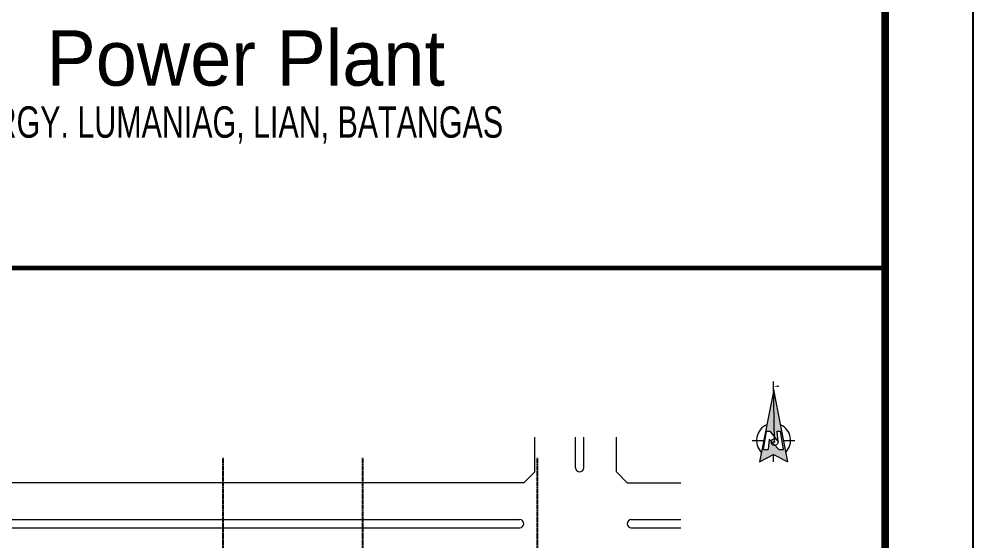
# Model space of a CAD drawing. Header units: inches. Extents: x 35355 to 94322, y -3056 to 38234.
# Drawn here: x 90009 to 94322, y 4120 to 6479 of the extents above; entities that cross this region are included whole.
import ezdxf
from ezdxf.enums import TextEntityAlignment as Align

# ---------------------------------------------------------------- set-up
doc = ezdxf.new("R2010")
doc.units = ezdxf.units.IN
doc.header["$MEASUREMENT"] = 0
doc.linetypes.add('CENTERX2', pattern=[4, 2.5, -0.5, 0.5, -0.5])
for name, color, linetype in [('AR-AXIS', 9, 'CENTERX2'), ('AR-SHEET', 3, 'Continuous'), ('FENCE', 63, 'Continuous'), ('FRAME', 6, 'Continuous'), ('TEXT', 8, 'Continuous')]:
    doc.layers.add(name, color=color, linetype=linetype)
doc.layers.add('CURVE', color=8, linetype='Continuous', lineweight=18)
doc.layers.add('schematic lines', color=110, linetype='Continuous', lineweight=25)
doc.styles.add('style2', font='BOD_R.TTF', dxfattribs={"height": 250})
doc.styles.add('T-BLOCK-ARAR-A0$0$T-BLOCK-ARAR-A0$0$ABORD1', font='XARB.shx', dxfattribs={"height": 500})

# ---------------------------------------------------------------- blocks, each defined once
blk = doc.blocks.new('AHHMS TEMPLATE')
at = {"lineweight": 0}
h = blk.add_hatch(color=4, dxfattribs=at)
edge = h.paths.add_edge_path()
edge.add_line((-1488366.3, 85097.3), (-1488352.4, 85180.8))
edge.add_line((-1488352.4, 85180.8), (-1488337.7, 85180.8))
edge.add_line((-1488337.7, 85180.8), (-1488316.8, 85153.9))
edge.add_line((-1488316.8, 85153.9), (-1488320.2, 85368.3))
edge.add_line((-1488320.2, 85368.3), (-1488385, 85042.4))
edge.add_line((-1488385, 85042.4), (-1488351.5, 85059.4))
edge.add_line((-1488351.5, 85059.4), (-1488326.9, 85120.6))
edge.add_ellipse((-1488316.4, 85131.2), major_axis=(14.4, 4), ratio=1, start_angle=511.4157, end_angle=569.8671, ccw=False)
edge.add_line((-1488330.9, 85134.6), (-1488340.7, 85145.3))
edge.add_line((-1488340.7, 85145.3), (-1488344.9, 85097.3))
edge.add_line((-1488344.9, 85097.3), (-1488366.3, 85097.3))
edge = h.paths.add_edge_path()
edge.add_line((-1488304.4, 85180.9), (-1488289.6, 85180.9))
edge.add_line((-1488289.6, 85180.9), (-1488275.5, 85097.4))
edge.add_line((-1488275.5, 85097.4), (-1488296.9, 85097.4))
edge.add_line((-1488296.9, 85097.4), (-1488314.3, 85116.4))
edge.add_ellipse((-1488316.4, 85131.2), major_axis=(14.4, 4), ratio=1, start_angle=614.8535, end_angle=622.5229, ccw=False)
edge.add_line((-1488316.3, 85116.3), (-1488336.1, 85067.2))
edge.add_line((-1488336.1, 85067.2), (-1488320.9, 85074.9))
edge.add_line((-1488320.9, 85074.9), (-1488256.6, 85042.6))
edge.add_line((-1488256.6, 85042.6), (-1488320.2, 85368.3))
edge.add_line((-1488320.2, 85368.3), (-1488316.8, 85153.9))
edge.add_line((-1488316.8, 85153.9), (-1488309.3, 85144.4))
edge.add_ellipse((-1488316.4, 85131.2), major_axis=(14.4, 4), ratio=1, start_angle=358.3994, end_angle=406.2802, ccw=False)
edge.add_line((-1488301.9, 85134.8), (-1488300, 85132.4))
edge.add_line((-1488300, 85132.4), (-1488304.4, 85180.9))
edge = h.paths.add_edge_path(flags=17)
edge.add_ellipse((-1488316.4, 85131.2), major_axis=(14.4, 4), ratio=1, start_angle=569.8671, end_angle=614.8535, ccw=False)
edge.add_line((-1488326.9, 85120.6), (-1488351.5, 85059.4))
edge.add_line((-1488351.5, 85059.4), (-1488336.1, 85067.2))
edge.add_line((-1488336.1, 85067.2), (-1488316.3, 85116.3))
edge = h.paths.add_edge_path(flags=17)
edge.add_ellipse((-1488316.4, 85131.2), major_axis=(14.4, 4), ratio=1, start_angle=511.4157, end_angle=569.8671)
edge.add_ellipse((-1488316.4, 85131.2), major_axis=(14.4, 4), ratio=1, start_angle=569.8671, end_angle=614.8535)
edge.add_ellipse((-1488316.4, 85131.2), major_axis=(14.4, 4), ratio=1, start_angle=614.8535, end_angle=622.5229)
edge.add_line((-1488314.3, 85116.4), (-1488330.9, 85134.6))
edge = h.paths.add_edge_path(flags=17)
edge.add_ellipse((-1488316.4, 85131.2), major_axis=(14.4, 4), ratio=1, start_angle=358.3994, end_angle=406.2802)
edge.add_line((-1488309.3, 85144.4), (-1488301.9, 85134.8))
at = {"color": 4, "lineweight": 0}
for p, q in [((-1488320.2, 85368.3), (-1488385, 85042.4)), ((-1488256.6, 85042.6), (-1488320.2, 85368.3))]:
    blk.add_line(p, q, dxfattribs=at)
at = {"color": 2, "lineweight": 0}
for p, q in [((-1488417.3, 85138.9), (-1488366.1, 85139)), ((-1488275.8, 85139.2), (-1488224.6, 85139.3)), ((-1488320.8, 85042.8), (-1488320.9, 85074.9))]:
    blk.add_line(p, q, dxfattribs=at)
for start_param, end_param in [(1.19618, 3.123501), (4.738616, 6.64279)]:
    blk.add_ellipse((-1488321, 85139.1), major_axis=(54.5, 54.5), ratio=1, start_param=start_param, end_param=end_param, dxfattribs=at)
at = {"color": 8, "lineweight": 0}
blk.add_ellipse((-1488316.4, 85131.2), major_axis=(14.4, 4), ratio=1, start_param=4.712389, end_param=10.995574, dxfattribs=at)
at = {"layer": 'AR-AXIS', "color": 8, "ltscale": 2}
for p, q in [((-1490809.5, 81994.9), (-1490809.5, 85060)), ((-1490178.8, 81994.9), (-1490178.8, 85060)), ((-1489387.8, 81994.9), (-1489387.8, 85060))]:
    blk.add_line(p, q, dxfattribs=at)
at = {"layer": 'CURVE', "color": 8}
for p, q in [((-1489401, 84996.5), (-1489401, 85153.9)), ((-1489216.4, 85014.9), (-1489216.4, 85153.9)), ((-1489179.5, 85014.9), (-1489179.5, 85153.9)), ((-1489031.8, 84996.5), (-1489031.8, 85153.9)), ((-1489401, 84996.5), (-1489450.3, 84947.2)), ((-1488982.6, 84947.2), (-1489031.8, 84996.5)), ((-1489450.3, 84947.2), (-1493115.3, 84947.2)), ((-1488982.6, 84947.2), (-1488740.6, 84947.2)), ((-1492417.4, 84781.1), (-1489468.7, 84781.1)), ((-1488964.2, 84781.1), (-1488740.6, 84781.1)), ((-1492417.4, 84744.2), (-1489468.7, 84744.2)), ((-1488964.2, 84744.2), (-1488740.6, 84744.2))]:
    blk.add_line(p, q, dxfattribs=at)
for centre, start, end in [((-1489198, 85014.9), 180, 0), ((-1489468.7, 84762.6), 270, 90), ((-1488964.2, 84762.6), 90, 270)]:
    blk.add_arc(centre, 18.5, start, end, dxfattribs=at)
at = {"layer": 'FENCE', "lineweight": 0}
for p, q in [((-1488316.4, 85131.2), (-1488320.8, 85405.9)), ((-1488366.3, 85097.3), (-1488352.4, 85180.8)), ((-1488352.4, 85180.8), (-1488337.7, 85180.8)), ((-1488337.7, 85180.8), (-1488300, 85132.4)), ((-1488300, 85132.4), (-1488304.4, 85180.9)), ((-1488304.4, 85180.9), (-1488289.6, 85180.9)), ((-1488275.5, 85097.4), (-1488289.6, 85180.9)), ((-1488340.7, 85145.3), (-1488344.9, 85097.3)), ((-1488296.9, 85097.4), (-1488340.7, 85145.3)), ((-1488313.5, 85131.7), (-1488324.8, 85130.4)), ((-1488385, 85042.4), (-1488320.9, 85074.9)), ((-1488366.3, 85097.3), (-1488344.9, 85097.3)), ((-1488320.9, 85074.9), (-1488256.6, 85042.6)), ((-1488296.9, 85097.4), (-1488275.5, 85097.4))]:
    blk.add_line(p, q, dxfattribs=at)
blk.add_solid([(-1488297, 85380.3), (-1488297.3, 85388.1), (-1488320.3, 85383.5)], dxfattribs=at)
at = {"layer": 'FRAME'}
for points in [[(-1546386.7, 77508.9), (-1546386.7, 118799), (-1487419.4, 118799), (-1487419.4, 77508.9)], [(-1546386.7, 118799), (-1487419.4, 118799), (-1487419.4, 77508.9), (-1546386.7, 77508.9)], [(-1546002.5, 77893.2), (-1546002.5, 118414.8), (-1487803.6, 118414.8), (-1487803.6, 77893.2)], [(-1545989.7, 77906), (-1545989.7, 118402), (-1487816.4, 118402), (-1487816.4, 77906)], [(-1545976.9, 77918.8), (-1545976.9, 118389.2), (-1487829.2, 118389.2), (-1487829.2, 77918.8)]]:
    blk.add_lwpolyline(points, close=True, dxfattribs=at)
at = {"layer": 'FRAME', "color": 6, "const_width": 25.6}
blk.add_lwpolyline([(-1487816.4, 118402), (-1487816.4, 77906), (-1545989.7, 77906), (-1545989.7, 118402)], close=True, dxfattribs=at)
at = {"layer": 'FRAME', "color": 6, "const_width": 20.5}
blk.add_lwpolyline([(-1493976.6, 85918.8), (-1487829.2, 85918.8)], dxfattribs=at)
at = {"layer": 'AR-SHEET', "lineweight": 9, "style": 'T-BLOCK-ARAR-A0$0$T-BLOCK-ARAR-A0$0$ABORD1', "width": 0.725}
blk.add_text('BRGY. LUMANIAG, LIAN, BATANGAS', height=141.821, dxfattribs=at).set_placement((-1490739.5, 86566.3), align=Align.MIDDLE)
at = {"layer": 'TEXT', "color": 2, "lineweight": 9, "style": 'style2'}
blk.add_text('Power Plant', height=250, dxfattribs=at).set_placement((-1490707.8, 86867.9), align=Align.MIDDLE_CENTER)

msp = doc.modelspace()

# ---------------------------------------------------------------- block references
at = {"layer": 'schematic lines'}
msp.add_blockref('AHHMS TEMPLATE', (1581741.5, -80565.1), dxfattribs=at)

doc.saveas('drawing.dxf')
